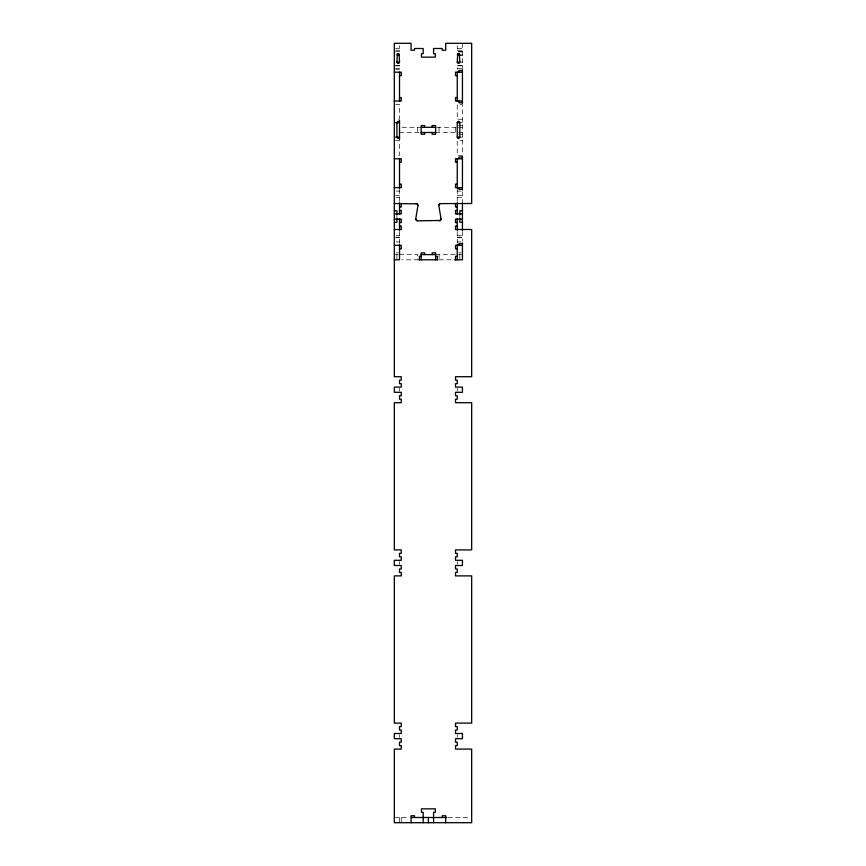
<?xml version="1.0" encoding="UTF-8"?>
<svg xmlns="http://www.w3.org/2000/svg" width="866" height="866" viewBox="0 0 866 866"><rect width="100%" height="100%" fill="white"/><g stroke="black" fill="none" stroke-linecap="round" stroke-linejoin="round"><path stroke-width="0.65" stroke-dasharray="4.33 3.25" d="M395.621 48.496L399.518 48.496M457.248 48.496L462.444 48.496M395.621 50.228L399.518 50.228M457.248 50.228L462.444 50.228M395.621 51.386L399.518 51.386L399.518 45.606M462.444 51.386L457.248 51.386L457.248 45.606M458.547 51.96L462.444 51.96M458.547 54.85L462.444 54.85M458.547 55.424L462.444 55.424M458.547 62.06L462.444 62.06M395.621 65.524L399.518 65.524L399.518 69.28L395.621 69.28M462.444 65.524L457.248 65.524L457.248 69.28M395.621 65.816L399.518 65.816M457.248 65.816L462.444 65.816M395.621 68.706L399.518 68.706M457.248 68.706L462.444 68.706M395.621 104.494L399.518 104.494L399.518 119.216L395.621 119.216M462.444 119.216L457.248 119.216L457.248 104.494L462.444 104.494L462.444 155.306L457.248 155.306L457.248 140.584L462.444 140.584M458.547 122.68L462.444 122.68M458.547 125.57L462.444 125.57M402.116 127.302L420.01 127.302M436.756 127.302L455.949 127.302M458.547 127.302L462.444 127.302M399.518 132.498L421.168 132.498M435.598 132.498L457.248 132.498M458.547 132.498L462.444 132.498M458.547 134.23L462.444 134.23M458.547 137.12L462.444 137.12M395.621 140.584L399.518 140.584L399.518 155.306L395.621 155.306M396.271 191.094L399.518 191.094M457.248 191.094L461.145 191.094M395.621 195.662L399.518 195.662M457.248 195.662L462.444 195.662M396.271 197.394L399.518 197.394M457.248 197.394L462.444 197.394M396.271 235.606L399.518 235.606M457.248 235.606L462.444 235.606M396.271 237.197L399.518 237.197M457.248 237.197L462.444 237.197M395.621 237.338L399.518 237.338M457.248 237.338L462.444 237.338M396.271 241.906L399.518 241.906M457.248 241.906L461.145 241.906M396.271 252.872L398.219 252.872M458.872 252.872L461.145 252.872M394.322 254.604L398.328 254.604M399.518 254.604L417.704 254.604L417.704 259.8L402.116 259.8M435.598 254.604L457.248 254.604M458.547 254.604L462.444 254.604M439.062 259.8L453.351 259.8M394.322 817.504L408.752 817.504M448.036 817.504L470.368 817.504M462.444 43.3L462.444 69.28M462.444 191.873L462.444 201.583M462.444 231.417L462.444 241.127M459.846 215.06L459.846 217.55M459.846 254.604L459.846 259.8M457.248 189.362L457.248 201.583M457.248 231.417L457.248 243.638M457.248 388.401L457.248 390.999M457.248 561.601L457.248 564.199M457.248 734.801L457.248 737.399M455.516 127.302L455.516 132.498M439.062 127.302L439.062 132.498M439.062 254.604L439.062 258.501M417.704 127.302L417.704 132.498M401.25 817.504L401.25 822.7M399.518 189.362L399.518 201.583M399.518 231.417L399.518 243.638M399.518 388.401L399.518 390.999M399.518 561.601L399.518 564.199M399.518 734.801L399.518 737.399M399.518 817.504L399.518 822.7M396.92 215.06L396.92 217.55M396.92 254.604L396.92 259.8"/><path stroke-width="1.3" d="M394.322 203.51L417.282 203.867L417.953 205.437L415.702 219.087L417.434 220.83L440.383 220.473L441.043 218.903L438.802 205.253L439.982 203.597L471.678 203.51L471.678 43.3L445.698 43.3L445.698 50.228L442.234 50.228L442.234 48.496L433.574 48.496L433.574 53.692L435.306 53.692L435.306 57.156L421.45 57.156L421.45 53.692L423.182 53.692L423.182 48.496L414.522 48.496L414.522 50.228L411.058 50.228L411.058 43.3L394.322 43.3L394.322 376.71L401.25 376.71L401.25 380.174L399.518 380.174L399.518 383.638L401.25 383.638L401.25 387.102L394.322 387.102L394.322 392.298L401.25 392.298L401.25 395.762L399.518 395.762L399.518 399.226L401.25 399.226L401.25 402.69L394.322 402.69L394.322 549.91L401.25 549.91L401.25 553.374L399.518 553.374L399.518 556.838L401.25 556.838L401.25 560.302L394.322 560.302L394.322 565.498L401.25 565.498L401.25 568.962L399.518 568.962L399.518 572.426L401.25 572.426L401.25 575.89L394.322 575.89L394.322 723.11L401.25 723.11L401.25 726.574L399.518 726.574L399.518 730.038L401.25 730.038L401.25 733.502L394.322 733.502L394.322 738.698L401.25 738.698L401.25 742.162L399.518 742.162L399.518 745.626L401.25 745.626L401.25 749.09L394.322 749.09L394.322 822.7L471.678 822.7L471.678 749.09L455.516 749.09L455.516 745.626L457.248 745.626L457.248 742.162L455.516 742.162L455.516 738.698L462.444 738.698L462.444 733.502L455.516 733.502L455.516 730.038L457.248 730.038L457.248 726.574L455.516 726.574L455.516 723.11L471.678 723.11L471.678 575.89L455.516 575.89L455.516 572.426L457.248 572.426L457.248 568.962L455.516 568.962L455.516 565.498L462.444 565.498L462.444 560.302L455.516 560.302L455.516 556.838L457.248 556.838L457.248 553.374L455.516 553.374L455.516 549.91L471.678 549.91L471.678 402.69L455.516 402.69L455.516 399.226L457.248 399.226L457.248 395.762L455.516 395.762L455.516 392.298L462.444 392.298L462.444 387.102L455.516 387.102L455.516 383.638L457.248 383.638L457.248 380.174L455.516 380.174L455.516 376.71L471.678 376.71L471.678 229.49L455.516 229.49L455.516 226.026L457.248 226.026M417.942 205.523L417.553 204.127L416.232 203.51M415.723 218.817L416.113 220.213L417.434 220.83M457.735 53.779L457.248 62.06A1.299 1.299 0 0 0 458.547 63.359A1.299 1.299 0 0 0 459.846 62.06L459.359 53.779M397.407 53.779L396.92 62.06A1.299 1.299 0 0 0 398.219 63.359A1.299 1.299 0 0 0 399.518 62.06L399.129 53.854A1.483 1.483 0 0 0 397.418 53.789M440.534 203.51L439.203 204.127L438.824 205.523M439.322 220.83L440.653 220.213L441.032 218.817M396.92 54.85L399.518 54.85M457.248 54.85L459.846 54.85M396.92 62.06L399.518 62.06M457.248 62.06L459.846 62.06M462.444 70.438L458.98 70.438L458.98 72.17M394.322 72.17L401.25 72.17L401.25 75.634L399.518 75.634M462.444 72.17L455.516 72.17L455.516 75.634L457.248 75.634M399.518 97.566L401.25 97.566L401.25 101.03L394.322 101.03M457.248 97.566L455.516 97.566L455.516 101.03L462.444 101.03M462.444 102.762L458.98 102.762L458.98 101.03M395.621 122.68L399.518 122.68A1.299 1.299 0 0 0 398.219 121.381A1.299 1.299 0 0 0 396.92 122.68L396.92 137.12A1.299 1.299 0 0 0 398.219 138.419A1.299 1.299 0 0 0 399.518 137.12L395.621 137.12M457.248 122.68L459.846 122.68L459.846 137.12A1.299 1.299 0 0 1 458.547 138.419A1.299 1.299 0 0 1 457.248 137.12L457.248 122.68A1.299 1.299 0 0 1 458.547 121.381A1.299 1.299 0 0 1 459.846 122.68M421.168 127.302L435.598 127.302M421.168 132.498L435.598 132.498M457.248 137.12L459.846 137.12M462.444 157.038L458.98 157.038L458.98 158.77M394.322 158.77L401.25 158.77L401.25 162.234L399.518 162.234M462.444 158.77L455.516 158.77L455.516 162.234L457.248 162.234M399.518 184.166L401.25 184.166L401.25 187.63L394.322 187.63M457.248 184.166L455.516 184.166L455.516 187.63L462.444 187.63M462.444 189.362L458.98 189.362L458.98 187.63M399.518 206.974L401.25 206.974L401.25 203.51M457.248 206.974L455.516 206.974L455.516 203.51M399.518 210.438L401.25 210.438L401.25 213.902L394.322 213.902M457.248 210.438L455.516 210.438L455.516 213.902L462.444 213.902M394.322 210.73L396.92 210.73L396.92 214.378M462.444 210.73L459.846 210.73L459.846 214.378M394.322 219.098L401.25 219.098L401.25 222.562L399.518 222.562M462.444 219.098L455.516 219.098L455.516 222.562L457.248 222.562M394.322 222.27L396.92 222.27L396.92 218.622M462.444 222.27L459.846 222.27L459.846 218.622M399.518 226.026L401.25 226.026L401.25 229.49L394.322 229.49M462.444 243.638L458.98 243.638L458.98 245.37M394.322 245.37L401.25 245.37L401.25 248.834L399.518 248.834M462.444 245.37L455.516 245.37L455.516 248.834L457.248 248.834M421.168 254.604L435.598 254.604M421.179 256.336L419.447 256.336L419.447 259.8M435.609 256.336L437.341 256.336L437.341 259.8M457.248 256.336L455.516 256.336L455.516 259.8M394.322 259.8L399.518 259.8L399.518 244.721M418.852 259.8L437.904 259.8M454.65 259.8L462.444 259.8L462.444 242.989M411.372 817.504L446.715 817.504M462.444 69.854L462.444 103.346M462.444 156.454L462.444 190.011M462.444 202.731L462.444 230.269M457.248 72.17L457.248 101.03M457.248 158.77L457.248 188.279M457.248 202.731L457.248 203.51M457.248 204.56L457.248 214.108M457.248 218.892L457.248 228.44M457.248 229.49L457.248 230.269M457.248 244.721L457.248 259.8M445.698 822.7L445.698 815.772L442.234 815.772L442.234 817.504M435.598 259.8L435.609 252.872L432.145 252.872L432.145 254.604M433.574 822.7L433.574 812.308L435.306 812.308L435.306 808.844L421.45 808.844L421.45 812.308L423.182 812.308L423.182 822.7M432.145 127.302L432.145 125.57L435.609 125.57L435.609 134.23L432.145 134.23L432.145 132.498M428.378 817.504L428.378 822.7M424.643 127.302L424.643 125.57L421.179 125.57L421.179 134.23L424.643 134.23L424.643 132.498M424.643 254.604L424.643 252.872L421.179 252.872L421.168 259.8M414.522 817.504L414.522 815.772L411.058 815.772L411.058 822.7M399.518 72.17L399.518 101.03M399.518 120.374L399.518 139.426M399.518 158.77L399.518 188.279M399.518 202.731L399.518 203.51M399.518 204.56L399.518 214.108M399.518 218.892L399.518 228.44M399.518 229.49L399.518 230.269M457.638 53.854A1.483 1.483 0 0 1 459.435 53.854"/></g></svg>
